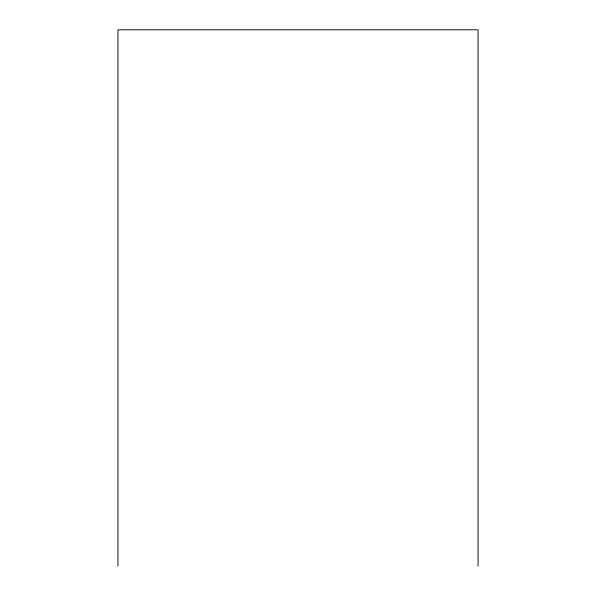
<?xml version="1.0" encoding="UTF-8"?>
<svg xmlns="http://www.w3.org/2000/svg" width="596" height="596" viewBox="0 0 596 596"><rect width="100%" height="100%" fill="white"/><g stroke="black" fill="none" stroke-linecap="round" stroke-linejoin="round"><path stroke-width="0.89" d="M478.059 566.2L478.059 29.8L117.941 29.8L117.941 566.2"/></g></svg>
